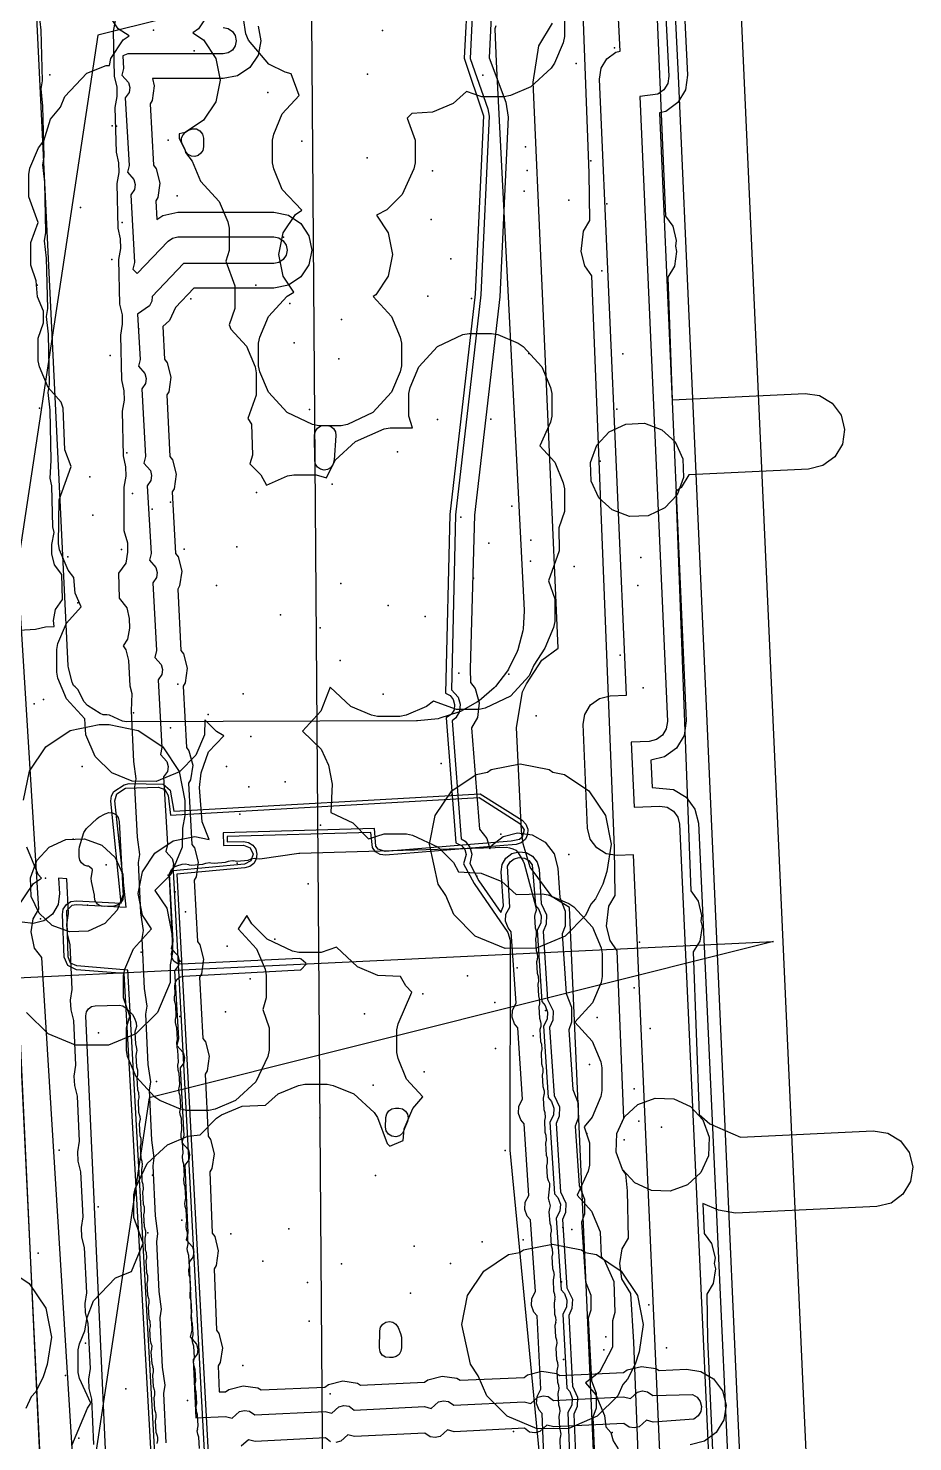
# Model space of a CAD drawing. Header units: metres. Extents: x -3943 to -3664, y 4962 to 6622.
# Drawn here: x -3881.8 to -3835.1, y 6352.6 to 6427.3 of the extents above; entities that cross this region are included whole.
import ezdxf

# ---------------------------------------------------------------- set-up
doc = ezdxf.new("R2010")
doc.units = ezdxf.units.M
for name, color, linetype in [('AI_GREENING_ALLOWED_ZONE', 4, 'Continuous'), ('AI_GREENING_EXCLUSIONS', 1, 'Continuous'), ('AI_GREENING_LAWN', 82, 'Continuous'), ('AI_GREENING_REJECTED', 6, 'Continuous')]:
    doc.layers.add(name, color=color, linetype=linetype)

msp = doc.modelspace()

# ---------------------------------------------------------------- linework, layer by layer
at = {"layer": 'AI_GREENING_ALLOWED_ZONE'}
for points in [[(-3873.671, 6421.106), (-3873.729, 6421.281), (-3873.718, 6421.465), (-3873.642, 6421.632), (-3873.511, 6421.761), (-3873.348, 6421.87), (-3873.149, 6421.948), (-3872.935, 6421.936), (-3872.747, 6421.836), (-3872.617, 6421.666), (-3872.57, 6421.458), (-3872.566, 6420.988), (-3872.599, 6420.807), (-3872.695, 6420.65), (-3872.841, 6420.538), (-3873.018, 6420.487), (-3873.201, 6420.503), (-3873.366, 6420.584), (-3873.491, 6420.72), (-3873.532, 6420.827), (-3873.539, 6420.825), (-3873.578, 6420.934), (-3873.671, 6421.106)], [(-3865.732, 6404.197), (-3865.846, 6404.046), (-3866.009, 6403.948), (-3866.197, 6403.918), (-3866.383, 6403.96), (-3866.539, 6404.068), (-3866.643, 6404.227), (-3866.681, 6404.414), (-3866.691, 6405.779), (-3866.652, 6405.975), (-3866.539, 6406.141), (-3866.37, 6406.249), (-3866.172, 6406.282), (-3866.045, 6406.277), (-3865.852, 6406.23), (-3865.693, 6406.112), (-3865.592, 6405.94), (-3865.566, 6405.743), (-3865.655, 6404.438), (-3865.705, 6404.252), (-3865.732, 6404.197)], [(-3861.96, 6369.078), (-3862.052, 6368.893), (-3862.211, 6368.761), (-3862.41, 6368.705), (-3862.615, 6368.734), (-3862.791, 6368.844), (-3862.907, 6369.015), (-3862.944, 6369.219), (-3862.928, 6369.726), (-3862.886, 6369.912), (-3862.777, 6370.07), (-3862.617, 6370.174), (-3862.429, 6370.211), (-3862.247, 6370.211), (-3862.055, 6370.172), (-3861.892, 6370.063), (-3861.784, 6369.9), (-3861.747, 6369.708), (-3861.786, 6369.516), (-3861.941, 6369.149), (-3861.96, 6369.078)], [(-3862.739, 6357.039), (-3862.943, 6357.068), (-3863.118, 6357.177), (-3863.233, 6357.348), (-3863.271, 6357.55), (-3863.248, 6358.455), (-3863.206, 6358.643), (-3863.096, 6358.802), (-3862.935, 6358.907), (-3862.746, 6358.943), (-3862.557, 6358.905), (-3862.396, 6358.798), (-3862.288, 6358.638), (-3862.15, 6358.312), (-3862.11, 6358.126), (-3862.099, 6357.558), (-3862.131, 6357.372), (-3862.231, 6357.211), (-3862.383, 6357.098), (-3862.567, 6357.05), (-3862.739, 6357.039)]]:
    msp.add_lwpolyline(points, close=True, dxfattribs=at)
at = {"layer": 'AI_GREENING_EXCLUSIONS'}
for points in [[(-3866.98, 6444.138), (-3865.94, 6306.141), (-3865.879, 6304.662), (-3865.599, 6304.278), (-3865.463, 6303.708), (-3865.201, 6297.016), (-3865.281, 6296.474), (-3865.549, 6295.996), (-3865.812, 6295.779), (-3865.849, 6294.142), (-3864.477, 6112.147)], [(-3879.212, 6347.695), (-3881.109, 6378.179), (-3881.493, 6378.662), (-3881.662, 6379.537), (-3881.562, 6380.218), (-3881.268, 6380.735), (-3883.785, 6421.18), (-3884.622, 6422.3), (-3885.051, 6422.6), (-3892.026, 6422.6), (-3892.6, 6422.714), (-3893.087, 6423.039), (-3893.412, 6423.526), (-3893.526, 6424.1), (-3893.412, 6424.674), (-3893.087, 6425.16), (-3892.6, 6425.486), (-3892.026, 6425.6), (-3884.578, 6425.6), (-3883.945, 6425.44), (-3884.323, 6439.566)], [(-3847.964, 6340.885), (-3849.851, 6383.604), (-3850.707, 6383.567), (-3851.285, 6383.656), (-3851.786, 6383.959), (-3852.132, 6384.431), (-3852.271, 6384.999), (-3852.5, 6390.499), (-3852.421, 6391.012), (-3852.118, 6391.513), (-3851.646, 6391.859), (-3851.078, 6391.998), (-3850.222, 6392.036), (-3851.653, 6424.561), (-3851.653, 6424.561), (-3851.564, 6425.139), (-3851.261, 6425.64), (-3850.789, 6425.986), (-3850.556, 6426.043), (-3851.078, 6436.483)], [(-3848.581, 6436.608), (-3847.987, 6424.728), (-3848.044, 6424.341), (-3848.246, 6424.005), (-3848.561, 6423.773), (-3849.511, 6423.654), (-3848.058, 6390.63), (-3848.117, 6390.244), (-3848.32, 6389.91), (-3848.634, 6389.68), (-3849.013, 6389.587), (-3849.969, 6389.545), (-3849.818, 6386.108), (-3848.463, 6386.168), (-3848.077, 6386.109), (-3847.744, 6385.907), (-3847.513, 6385.593), (-3847.42, 6385.215), (-3841.66, 6259.951)], [(-3847.582, 6436.658), (-3846.988, 6424.778), (-3847.103, 6424.003), (-3847.507, 6423.332), (-3848.137, 6422.867), (-3848.472, 6422.785), (-3847.059, 6390.674), (-3847.178, 6389.902), (-3847.582, 6389.235), (-3848.211, 6388.773), (-3848.926, 6388.598), (-3848.863, 6387.151), (-3847.736, 6387.049), (-3847.069, 6386.645), (-3846.608, 6386.017), (-3846.421, 6385.261), (-3840.661, 6259.997)], [(-3849.106, 6339.37), (-3849.829, 6357.856), (-3849.987, 6360.434), (-3850.467, 6361.207), (-3850.569, 6362.019), (-3850.45, 6362.788), (-3850.109, 6363.349), (-3850.163, 6365.849), (-3850.25, 6366.737), (-3850.432, 6366.97), (-3850.773, 6367.887), (-3850.734, 6368.873), (-3850.368, 6369.691), (-3850.703, 6378.533), (-3851.087, 6379.063), (-3851.268, 6379.822), (-3851.157, 6380.888), (-3850.813, 6381.448), (-3850.858, 6383.948), (-3852.044, 6414.182), (-3852.427, 6414.712), (-3852.607, 6415.472), (-3852.607, 6415.472), (-3852.495, 6416.538), (-3852.151, 6417.097), (-3852.194, 6419.597), (-3852.783, 6435.587)], [(-3845.165, 6435.116), (-3878.147, 6426.884), (-3883.202, 6393.477), (-3882.411, 6377.095), (-3890.401, 6376.71), (-3922.364, 6375.167), (-3889.391, 6383.433), (-3884.352, 6416.965), (-3884.352, 6416.965), (-3884.743, 6425.237), (-3885.121, 6433.228)], [(-3848.007, 6435.135), (-3847.487, 6424.746), (-3844.368, 6354.587), (-3839.511, 6249.769)], [(-3844.336, 6431.814), (-3840.872, 6354.744), (-3836.176, 6253.439)], [(-3858.604, 6429.362), (-3858.785, 6425.675), (-3857.774, 6422.626), (-3858.206, 6413.215), (-3859.546, 6401.57), (-3859.771, 6392.142), (-3859.538, 6392.011), (-3859.369, 6391.796), (-3859.296, 6391.533), (-3859.328, 6391.262), (-3859.462, 6391.024), (-3859.743, 6390.837), (-3859.234, 6384.228), (-3858.927, 6384.086), (-3858.758, 6383.871), (-3858.685, 6383.608), (-3858.835, 6383.127), (-3858.268, 6382.074), (-3856.488, 6379.494), (-3856.361, 6379.091), (-3856.378, 6368.001), (-3854.63, 6349.945)], [(-3858.305, 6429.352), (-3858.485, 6425.664), (-3857.536, 6423.006), (-3857.474, 6422.612), (-3857.907, 6413.181), (-3859.246, 6401.562), (-3859.466, 6392.308), (-3859.102, 6391.932), (-3858.996, 6391.556), (-3859.043, 6391.169), (-3859.234, 6390.829), (-3859.43, 6390.675), (-3858.949, 6384.436), (-3858.732, 6384.314), (-3858.491, 6384.007), (-3858.385, 6383.631), (-3858.492, 6383.136), (-3858.01, 6382.227), (-3856.865, 6380.554), (-3856.714, 6380.904), (-3856.835, 6382.698), (-3856.785, 6383.085), (-3856.59, 6383.423), (-3856.281, 6383.661), (-3855.904, 6383.763), (-3855.518, 6383.712), (-3855.179, 6383.518), (-3854.941, 6383.208), (-3854.84, 6382.832), (-3854.722, 6381.025), (-3854.437, 6380.426), (-3854.457, 6379.933), (-3854.621, 6379.552), (-3854.383, 6375.951), (-3854.098, 6375.352), (-3854.117, 6374.859), (-3854.282, 6374.479), (-3854.043, 6370.877), (-3853.758, 6370.279), (-3853.778, 6369.786), (-3853.942, 6369.405), (-3853.703, 6365.804), (-3853.418, 6365.205), (-3853.438, 6364.712), (-3853.602, 6364.332), (-3853.363, 6360.73), (-3853.078, 6360.132), (-3853.098, 6359.639), (-3853.262, 6359.258), (-3853.063, 6355.533), (-3852.799, 6354.955), (-3852.819, 6354.462), (-3853, 6354.055), (-3852.845, 6350.253)], [(-3857.305, 6429.316), (-3857.469, 6425.7), (-3856.598, 6423.354), (-3856.475, 6422.567), (-3856.914, 6413.068), (-3858.246, 6401.533), (-3858.483, 6393.414), (-3858.454, 6392.696), (-3858.21, 6392.385), (-3857.999, 6391.633), (-3858.092, 6390.858), (-3858.399, 6390.313), (-3857.986, 6384.952), (-3857.599, 6384.46), (-3857.444, 6383.906), (-3857.343, 6384.081), (-3856.725, 6384.557), (-3855.971, 6384.76), (-3855.197, 6384.66), (-3854.521, 6384.27), (-3854.045, 6383.652), (-3853.842, 6382.898), (-3853.738, 6381.345), (-3853.457, 6380.624), (-3853.457, 6379.832), (-3853.609, 6379.419), (-3853.398, 6376.272), (-3853.117, 6375.55), (-3853.117, 6374.759), (-3853.269, 6374.346), (-3853.059, 6371.198), (-3852.778, 6370.477), (-3852.778, 6369.685), (-3852.93, 6369.272), (-3852.719, 6366.125), (-3852.438, 6365.403), (-3852.438, 6364.612), (-3852.59, 6364.198), (-3852.379, 6361.051), (-3852.098, 6360.33), (-3852.098, 6359.538), (-3852.25, 6359.125), (-3852.071, 6355.806), (-3851.819, 6355.153), (-3851.819, 6354.361), (-3851.992, 6353.897), (-3851.852, 6350.526)], [(-3879.521, 6352.404), (-3878.696, 6354.371), (-3878.511, 6354.635), (-3879.11, 6355.935), (-3879.175, 6356.258), (-3879.175, 6357.445), (-3879.11, 6357.768), (-3878.824, 6358.45), (-3878.711, 6359.154), (-3878.372, 6360.03), (-3877.211, 6361.251), (-3876.369, 6361.588), (-3875.74, 6363.093), (-3876.234, 6364.442), (-3876.234, 6365.629), (-3876.169, 6365.951), (-3875.538, 6367.298), (-3874.465, 6368.286), (-3873.381, 6368.739), (-3872.734, 6368.804), (-3871.875, 6369.687), (-3871.612, 6369.864), (-3870.528, 6370.317), (-3869.29, 6370.382), (-3868.621, 6370.966), (-3867.537, 6371.419), (-3867.215, 6371.485), (-3866.027, 6371.485), (-3865.705, 6371.419), (-3864.621, 6370.966), (-3863.548, 6369.978), (-3863.37, 6369.715), (-3862.859, 6368.344), (-3862.726, 6368.211), (-3862.021, 6368.506), (-3861.956, 6369.115), (-3861.503, 6370.198), (-3860.975, 6370.812), (-3861.832, 6371.755), (-3862.285, 6372.838), (-3862.35, 6373.161), (-3862.35, 6374.348), (-3862.285, 6374.671), (-3861.562, 6376.351), (-3861.881, 6376.67), (-3862.156, 6377.166), (-3863.349, 6377.231), (-3864.432, 6377.684), (-3865.533, 6378.712), (-3866.348, 6378.441), (-3867.535, 6378.441), (-3867.858, 6378.506), (-3869.205, 6379.137), (-3870.015, 6379.947), (-3870.265, 6380.384), (-3870.731, 6379.686), (-3869.765, 6378.634), (-3869.312, 6377.551), (-3869.247, 6377.228), (-3869.247, 6376.041), (-3869.433, 6375.429), (-3869.096, 6374.459), (-3869.096, 6373.271), (-3869.162, 6372.949), (-3869.792, 6371.602), (-3870.866, 6370.614), (-3871.949, 6370.161), (-3872.272, 6370.096), (-3873.459, 6370.096), (-3873.782, 6370.161), (-3874.865, 6370.614), (-3875.128, 6370.792), (-3876.116, 6371.865), (-3876.569, 6372.949), (-3876.635, 6373.271), (-3876.635, 6374.459), (-3876.448, 6375.07), (-3876.785, 6376.041), (-3876.785, 6377.228), (-3876.72, 6377.551), (-3876.266, 6378.634), (-3875.305, 6379.681), (-3875.791, 6380.41), (-3876.02, 6381.558), (-3875.791, 6382.706), (-3875.141, 6383.679), (-3874.168, 6384.329), (-3873.02, 6384.558), (-3872.269, 6384.408), (-3872.64, 6385.338), (-3872.768, 6387.156), (-3872.688, 6387.932), (-3872.299, 6389.029), (-3871.489, 6389.882), (-3871.879, 6390.112), (-3872.5, 6390.733), (-3872.517, 6389.939), (-3872.97, 6388.856), (-3873.825, 6387.979), (-3875.057, 6387.464), (-3876.326, 6387.481), (-3877.41, 6387.934), (-3878.287, 6388.789), (-3878.785, 6389.939), (-3878.827, 6390.787), (-3879.796, 6391.842), (-3880.249, 6392.925), (-3880.315, 6393.248), (-3880.315, 6394.435), (-3880.249, 6394.758), (-3879.796, 6395.841), (-3879.029, 6396.695), (-3879.332, 6397.42), (-3879.404, 6398.237), (-3879.709, 6398.627), (-3880.162, 6399.711), (-3880.228, 6400.033), (-3880.179, 6402.35), (-3879.548, 6404.11), (-3879.895, 6404.981), (-3879.976, 6407.189), (-3880.077, 6407.509), (-3880.77, 6408.288), (-3881.224, 6409.371), (-3881.289, 6409.693), (-3881.289, 6410.881), (-3881.015, 6411.701), (-3881.018, 6412.314), (-3881.333, 6413.066), (-3881.398, 6413.911), (-3881.678, 6414.749), (-3881.678, 6415.936), (-3881.302, 6417.004), (-3881.302, 6417.004), (-3881.793, 6418.347), (-3881.793, 6419.534), (-3881.728, 6419.857), (-3881.275, 6420.94), (-3880.987, 6421.314), (-3880.651, 6422.45), (-3880.117, 6423.081), (-3879.887, 6423.653), (-3878.727, 6424.875), (-3877.697, 6425.282), (-3877.53, 6425.287), (-3877.455, 6425.665), (-3876.804, 6426.638), (-3876.491, 6426.847), (-3877.062, 6427.228), (-3877.712, 6428.201)], [(-3872.169, 6428.201), (-3872.819, 6427.228), (-3873.132, 6427.019), (-3872.562, 6426.638), (-3871.911, 6425.665), (-3871.683, 6424.517), (-3871.911, 6423.369), (-3872.562, 6422.395), (-3873.535, 6421.745), (-3873.854, 6421.682), (-3873.852, 6421.436), (-3873.559, 6420.9), (-3873.518, 6420.685), (-3873.16, 6420.23), (-3872.722, 6419.184), (-3871.732, 6418.109), (-3871.278, 6417.025), (-3871.213, 6416.703), (-3871.213, 6415.515), (-3871.379, 6414.952), (-3870.904, 6413.65), (-3870.904, 6412.462), (-3871.202, 6411.585), (-3871.115, 6411.369), (-3870.292, 6410.46), (-3869.839, 6409.377), (-3869.774, 6409.054), (-3869.774, 6407.867), (-3870.215, 6406.647), (-3870.035, 6406.342), (-3869.981, 6404.701), (-3870.108, 6404.246), (-3869.536, 6403.675), (-3869.24, 6403.13), (-3868.119, 6403.608), (-3867.797, 6403.673), (-3866.609, 6403.673), (-3866.066, 6403.516), (-3865.608, 6404.449), (-3864.535, 6405.437), (-3863.017, 6406.089), (-3862.694, 6406.154), (-3861.518, 6406.154), (-3861.708, 6406.774), (-3861.708, 6407.962), (-3861.643, 6408.284), (-3861.19, 6409.367), (-3860.202, 6410.441), (-3858.855, 6411.072), (-3858.533, 6411.137), (-3857.345, 6411.137), (-3857.023, 6411.072), (-3855.939, 6410.619), (-3855.676, 6410.441), (-3854.688, 6409.367), (-3854.235, 6408.284), (-3854.17, 6407.962), (-3854.17, 6406.774), (-3854.235, 6406.452), (-3854.798, 6405.205), (-3854.011, 6404.332), (-3853.557, 6403.248), (-3853.492, 6402.926), (-3853.492, 6401.738), (-3853.789, 6400.863), (-3853.783, 6399.65), (-3854.341, 6398.068), (-3854.01, 6397.11), (-3854.01, 6395.922), (-3854.075, 6395.6), (-3854.529, 6394.517), (-3855.112, 6393.616), (-3855.352, 6393.043), (-3856.34, 6391.969), (-3857.686, 6391.339), (-3858.009, 6391.273), (-3859.196, 6391.273), (-3860.409, 6391.711), (-3860.777, 6391.429), (-3861.86, 6390.976), (-3862.183, 6390.911), (-3863.37, 6390.911), (-3863.693, 6390.976), (-3864.776, 6391.429), (-3865.874, 6392.454), (-3866.365, 6391.186), (-3867.339, 6390.126), (-3866.341, 6389.182), (-3865.955, 6388.326), (-3865.773, 6387.336), (-3865.838, 6385.836), (-3864.679, 6385.283), (-3863.842, 6384.433), (-3863.026, 6384.704), (-3861.839, 6384.704), (-3861.517, 6384.639), (-3860.17, 6384.008), (-3859.36, 6383.198), (-3859.085, 6382.702), (-3857.892, 6382.636), (-3856.808, 6382.183), (-3856.043, 6381.503), (-3854.673, 6381.54), (-3854.351, 6381.475), (-3853.267, 6381.022), (-3853.004, 6380.844), (-3852.016, 6379.771), (-3851.563, 6378.687), (-3851.498, 6378.365), (-3851.498, 6377.177), (-3851.563, 6376.855), (-3852.016, 6375.772), (-3852.951, 6374.751), (-3852.033, 6373.747), (-3851.58, 6372.664), (-3851.515, 6372.341), (-3851.515, 6371.154), (-3851.58, 6370.831), (-3852.033, 6369.748), (-3852.461, 6369.234), (-3852.178, 6368.391), (-3852.178, 6367.204), (-3852.243, 6366.881), (-3852.821, 6365.613), (-3852.069, 6364.774), (-3851.616, 6363.691), (-3851.55, 6362.38), (-3851.397, 6362.204), (-3850.888, 6361.066), (-3850.834, 6359.425), (-3850.959, 6358.974), (-3850.954, 6357.592), (-3851.637, 6356.267), (-3852.378, 6355.699), (-3851.833, 6355.068), (-3851.379, 6353.985), (-3851.314, 6353.379), (-3851.04, 6353.088), (-3850.919, 6352.643), (-3850.656, 6352.215)], [(-3853.496, 6428.003), (-3853.496, 6426.815), (-3853.562, 6426.493), (-3854.015, 6425.409), (-3854.192, 6425.146), (-3855.266, 6424.158), (-3856.349, 6423.705), (-3856.672, 6423.64), (-3857.859, 6423.64), (-3858.664, 6423.907), (-3859.382, 6423.274), (-3860.466, 6422.821), (-3861.554, 6422.756), (-3861.8, 6422.51), (-3861.38, 6421.337), (-3861.38, 6420.15), (-3861.445, 6419.828), (-3862.075, 6418.481), (-3862.886, 6417.671), (-3863.43, 6417.376), (-3862.812, 6416.451), (-3862.584, 6415.303), (-3862.812, 6414.155), (-3863.463, 6413.182), (-3863.605, 6413.087), (-3862.629, 6412.026), (-3862.176, 6410.943), (-3862.111, 6410.62), (-3862.111, 6409.433), (-3862.176, 6409.11), (-3862.629, 6408.027), (-3863.617, 6406.953), (-3864.964, 6406.322), (-3865.286, 6406.257), (-3866.474, 6406.257), (-3866.796, 6406.322), (-3868.143, 6406.953), (-3869.131, 6408.027), (-3869.584, 6409.11), (-3869.649, 6409.433), (-3869.649, 6410.62), (-3869.584, 6410.943), (-3869.131, 6412.026), (-3868.143, 6413.1), (-3867.793, 6413.313), (-3868.356, 6414.155), (-3868.584, 6415.303), (-3868.356, 6416.451), (-3867.705, 6417.425), (-3867.375, 6417.646), (-3868.399, 6418.744), (-3868.853, 6419.828), (-3868.918, 6420.15), (-3868.918, 6421.337), (-3868.853, 6421.66), (-3868.399, 6422.743), (-3867.517, 6423.712), (-3867.93, 6424.845), (-3868.257, 6424.93), (-3869.105, 6425.36), (-3870.183, 6426.628), (-3870.33, 6426.954), (-3870.566, 6428.584)], [(-3884.038, 6395.36), (-3881.432, 6395.508), (-3880.9, 6395.643), (-3880.442, 6395.659), (-3880.485, 6395.978), (-3880.385, 6396.554), (-3880.011, 6397.09), (-3880.042, 6398.4), (-3880.44, 6398.918), (-3880.568, 6399.489), (-3880.58, 6399.989), (-3880.448, 6400.614), (-3880.517, 6400.923), (-3880.568, 6403.079), (-3880.662, 6403.5), (-3880.6, 6404.425), (-3880.662, 6407.09), (-3880.768, 6408.012), (-3880.694, 6408.437), (-3880.757, 6411.102), (-3880.863, 6412.023), (-3880.788, 6412.448), (-3880.851, 6415.113), (-3880.957, 6416.034), (-3880.883, 6416.46), (-3880.945, 6419.124), (-3881.051, 6420.046), (-3880.977, 6420.471), (-3881.04, 6423.136), (-3881.145, 6424.057), (-3881.071, 6424.482), (-3881.134, 6427.147), (-3881.24, 6428.068)], [(-3877.229, 6427.662), (-3877.331, 6427.084), (-3877.276, 6424.724), (-3877.147, 6424.151), (-3877.135, 6423.651), (-3877.237, 6423.072), (-3877.181, 6420.713), (-3877.052, 6420.14), (-3877.04, 6419.64), (-3877.142, 6419.061), (-3877.087, 6416.702), (-3876.958, 6416.128), (-3876.946, 6415.628), (-3877.048, 6415.05), (-3876.993, 6412.69), (-3876.864, 6412.117), (-3876.852, 6411.617), (-3876.954, 6411.038), (-3876.898, 6408.679), (-3876.769, 6408.106), (-3876.758, 6407.606), (-3876.86, 6407.027), (-3876.804, 6404.667), (-3876.675, 6404.094), (-3876.663, 6403.594), (-3876.765, 6403.016), (-3876.766, 6400.736), (-3876.581, 6400.083), (-3876.569, 6399.583), (-3876.67, 6399.006), (-3877.043, 6398.47), (-3877.012, 6397.161), (-3876.614, 6396.643), (-3876.487, 6396.071), (-3876.475, 6395.572), (-3876.575, 6394.995), (-3876.808, 6394.629), (-3876.659, 6394.428), (-3876.518, 6393.86), (-3876.454, 6392.524), (-3876.351, 6392.113), (-3876.39, 6391.194), (-3876.263, 6388.525), (-3876.136, 6387.611), (-3876.199, 6387.188), (-3876.072, 6384.526), (-3875.945, 6383.609), (-3876.008, 6383.183), (-3875.882, 6380.527), (-3875.753, 6379.607), (-3875.817, 6379.177), (-3875.691, 6376.528), (-3875.561, 6375.605), (-3875.626, 6375.172), (-3875.5, 6372.529), (-3875.37, 6371.602), (-3875.435, 6371.166), (-3875.309, 6368.53), (-3875.178, 6367.6), (-3875.244, 6367.161), (-3875.119, 6364.531), (-3874.987, 6363.598), (-3875.053, 6363.155), (-3874.928, 6360.532), (-3874.795, 6359.596), (-3874.862, 6359.149), (-3874.737, 6356.533), (-3874.604, 6355.593), (-3874.671, 6355.144), (-3874.547, 6352.534)], [(-3869.681, 6427.363), (-3869.529, 6426.598), (-3869.681, 6425.832), (-3870.115, 6425.183), (-3870.764, 6424.75), (-3871.529, 6424.598), (-3875.262, 6424.598), (-3875.161, 6424.207), (-3875.269, 6423.434), (-3875.373, 6423.259), (-3875.202, 6420.018), (-3875.066, 6419.838), (-3874.871, 6419.082), (-3874.98, 6418.31), (-3875.083, 6418.135), (-3875.027, 6417.152), (-3874.715, 6417.37), (-3873.925, 6417.533), (-3868.843, 6417.533), (-3868.078, 6417.381), (-3867.429, 6416.947), (-3866.995, 6416.298), (-3866.843, 6415.533), (-3866.995, 6414.768), (-3867.429, 6414.119), (-3868.078, 6413.685), (-3868.843, 6413.533), (-3873.064, 6413.533), (-3874.04, 6412.503), (-3874.361, 6411.823), (-3874.709, 6411.507), (-3874.623, 6409.769), (-3874.487, 6409.589), (-3874.292, 6408.833), (-3874.401, 6408.06), (-3874.504, 6407.886), (-3874.333, 6404.644), (-3874.198, 6404.464), (-3874.002, 6403.709), (-3874.111, 6402.936), (-3874.214, 6402.761), (-3874.044, 6399.52), (-3873.908, 6399.34), (-3873.713, 6398.584), (-3873.822, 6397.811), (-3873.925, 6397.637), (-3873.754, 6394.395), (-3873.619, 6394.215), (-3873.423, 6393.46), (-3873.532, 6392.687), (-3873.635, 6392.512), (-3873.464, 6389.271), (-3873.329, 6389.091), (-3873.134, 6388.335), (-3873.243, 6387.562), (-3873.346, 6387.388), (-3873.175, 6384.146), (-3873.039, 6383.966), (-3872.844, 6383.211), (-3872.953, 6382.438), (-3873.056, 6382.263), (-3872.885, 6379.022), (-3872.75, 6378.842), (-3872.555, 6378.086), (-3872.663, 6377.313), (-3872.767, 6377.139), (-3872.596, 6373.897), (-3872.46, 6373.717), (-3872.265, 6372.962), (-3872.374, 6372.189), (-3872.477, 6372.014), (-3872.317, 6368.744), (-3872.184, 6368.562), (-3871.999, 6367.804), (-3872.119, 6367.033), (-3872.225, 6366.86), (-3872.099, 6363.616), (-3871.966, 6363.434), (-3871.782, 6362.676), (-3871.901, 6361.905), (-3872.007, 6361.732), (-3871.881, 6358.488), (-3871.748, 6358.306), (-3871.564, 6357.548), (-3871.683, 6356.777), (-3871.789, 6356.604), (-3871.73, 6355.224), (-3871.402, 6355.227), (-3871.221, 6355.361), (-3870.464, 6355.551), (-3869.692, 6355.436), (-3869.518, 6355.332), (-3866.145, 6355.484), (-3865.964, 6355.618), (-3865.207, 6355.807), (-3864.435, 6355.692), (-3864.261, 6355.588), (-3860.887, 6355.74), (-3860.706, 6355.874), (-3859.949, 6356.064), (-3859.177, 6355.949), (-3859.003, 6355.844), (-3855.63, 6355.996), (-3855.449, 6356.131), (-3854.692, 6356.32), (-3853.92, 6356.205), (-3853.746, 6356.101), (-3850.373, 6356.253), (-3850.192, 6356.387), (-3849.435, 6356.576), (-3848.663, 6356.462), (-3848.489, 6356.357), (-3847.058, 6356.427), (-3846.286, 6356.312), (-3845.617, 6355.911), (-3845.152, 6355.284), (-3844.963, 6354.527), (-3845.078, 6353.755), (-3845.479, 6353.086), (-3846.106, 6352.621), (-3846.863, 6352.432)], [(-3848.301, 6273.156), (-3851.182, 6333.152), (-3851.46, 6334.267), (-3851.48, 6334.684), (-3851.712, 6339.88), (-3851.488, 6341.346), (-3853.232, 6380.815), (-3854.149, 6381.378), (-3855.304, 6382.951), (-3855.67, 6384.171), (-3855.768, 6384.846), (-3856.024, 6390.328), (-3855.711, 6392.208), (-3855.501, 6392.622), (-3855.501, 6392.622), (-3854.699, 6393.876), (-3853.835, 6394.511), (-3855.15, 6424.407), (-3854.854, 6426.335), (-3854.134, 6427.522)], [(-3848.591, 6427.736), (-3848.157, 6417.332), (-3847.77, 6416.799), (-3847.588, 6416.04), (-3847.636, 6415.738), (-3847.569, 6415.459), (-3847.689, 6414.689), (-3848.038, 6414.117), (-3847.799, 6407.631), (-3840.789, 6407.965), (-3840.017, 6407.85), (-3839.348, 6407.448), (-3838.884, 6406.82), (-3838.696, 6406.063), (-3838.812, 6405.291), (-3839.214, 6404.623), (-3839.841, 6404.159), (-3840.598, 6403.97), (-3846.935, 6403.668), (-3847.329, 6403.007), (-3847.619, 6402.788), (-3846.82, 6381.686), (-3846.432, 6381.154), (-3846.249, 6380.395), (-3846.297, 6380.093), (-3846.229, 6379.815), (-3846.349, 6379.044), (-3846.698, 6378.471), (-3846.372, 6369.876), (-3845.814, 6369.379), (-3844.197, 6368.678), (-3837.193, 6369.012), (-3836.421, 6368.897), (-3835.752, 6368.495), (-3835.288, 6367.867), (-3835.1, 6367.11), (-3835.215, 6366.338), (-3835.618, 6365.67), (-3836.245, 6365.206), (-3837.002, 6365.017), (-3844.47, 6364.661), (-3845.361, 6364.823), (-3846.182, 6365.179), (-3846.116, 6363.603), (-3845.726, 6363.072), (-3845.54, 6362.314), (-3845.587, 6362.012), (-3845.518, 6361.734), (-3845.635, 6360.962), (-3845.981, 6360.388), (-3845.932, 6358.019), (-3845.114, 6339.624)], [(-3871.529, 6427.298), (-3871.261, 6427.244), (-3871.034, 6427.093), (-3870.882, 6426.865), (-3870.829, 6426.598), (-3870.882, 6426.33), (-3871.034, 6426.103), (-3871.261, 6425.951), (-3871.529, 6425.898), (-3876.567, 6425.898), (-3876.818, 6425.805), (-3876.78, 6425.132), (-3876.869, 6424.775), (-3876.527, 6424.398), (-3876.459, 6424.133), (-3876.497, 6423.863), (-3876.693, 6423.584), (-3876.491, 6420.007), (-3876.58, 6419.651), (-3876.237, 6419.273), (-3876.169, 6419.009), (-3876.207, 6418.738), (-3876.403, 6418.46), (-3876.201, 6414.883), (-3876.29, 6414.526), (-3876.06, 6414.298), (-3874.433, 6416.014), (-3874.201, 6416.176), (-3873.925, 6416.233), (-3868.843, 6416.233), (-3868.575, 6416.18), (-3868.348, 6416.028), (-3868.197, 6415.801), (-3868.143, 6415.533), (-3868.197, 6415.265), (-3868.348, 6415.038), (-3868.575, 6414.886), (-3868.843, 6414.833), (-3873.624, 6414.833), (-3875.278, 6413.087), (-3875.29, 6412.843), (-3875.406, 6412.596), (-3876.047, 6412.149), (-3875.912, 6409.758), (-3876.001, 6409.402), (-3875.658, 6409.024), (-3875.59, 6408.76), (-3875.628, 6408.489), (-3875.824, 6408.211), (-3875.622, 6404.634), (-3875.711, 6404.277), (-3875.369, 6403.9), (-3875.3, 6403.635), (-3875.338, 6403.365), (-3875.535, 6403.086), (-3875.333, 6399.509), (-3875.422, 6399.153), (-3875.079, 6398.775), (-3875.011, 6398.511), (-3875.049, 6398.24), (-3875.245, 6397.962), (-3875.043, 6394.385), (-3875.132, 6394.028), (-3874.79, 6393.651), (-3874.721, 6393.386), (-3874.759, 6393.116), (-3874.956, 6392.837), (-3874.754, 6389.26), (-3874.842, 6388.904), (-3874.5, 6388.526), (-3874.432, 6388.262), (-3874.47, 6387.991), (-3874.666, 6387.713), (-3874.464, 6384.136), (-3874.553, 6383.779), (-3874.21, 6383.402), (-3874.142, 6383.137), (-3874.18, 6382.867), (-3874.377, 6382.588), (-3874.174, 6379.011), (-3874.263, 6378.655), (-3873.921, 6378.277), (-3873.853, 6378.013), (-3873.891, 6377.742), (-3874.087, 6377.464), (-3873.885, 6373.887), (-3873.974, 6373.53), (-3873.631, 6373.153), (-3873.563, 6372.888), (-3873.601, 6372.618), (-3873.797, 6372.339), (-3873.606, 6368.752), (-3873.7, 6368.396), (-3873.363, 6368.014), (-3873.298, 6367.749), (-3873.34, 6367.479), (-3873.54, 6367.203), (-3873.388, 6363.624), (-3873.482, 6363.268), (-3873.145, 6362.886), (-3873.08, 6362.621), (-3873.122, 6362.351), (-3873.322, 6362.075), (-3873.17, 6358.496), (-3873.264, 6358.14), (-3872.927, 6357.758), (-3872.862, 6357.493), (-3872.904, 6357.223), (-3873.105, 6356.947), (-3872.973, 6353.861), (-3871.401, 6353.938), (-3871.045, 6353.846), (-3870.665, 6354.186), (-3870.4, 6354.252), (-3870.13, 6354.212), (-3869.853, 6354.014), (-3866.144, 6354.195), (-3865.788, 6354.103), (-3865.408, 6354.442), (-3865.143, 6354.509), (-3864.873, 6354.468), (-3864.596, 6354.27), (-3860.887, 6354.451), (-3860.531, 6354.359), (-3860.151, 6354.699), (-3859.886, 6354.765), (-3859.616, 6354.725), (-3859.339, 6354.526), (-3855.63, 6354.707), (-3855.274, 6354.616), (-3854.894, 6354.955), (-3854.629, 6355.021), (-3854.359, 6354.981), (-3854.081, 6354.783), (-3850.372, 6354.964), (-3850.016, 6354.872), (-3849.636, 6355.212), (-3849.371, 6355.278), (-3849.101, 6355.238), (-3848.824, 6355.039), (-3846.724, 6355.088), (-3846.49, 6354.948), (-3846.328, 6354.728), (-3846.261, 6354.463), (-3846.301, 6354.193), (-3846.442, 6353.959), (-3846.661, 6353.796), (-3848.806, 6353.638), (-3849.162, 6353.73), (-3849.542, 6353.391), (-3849.807, 6353.324), (-3850.077, 6353.365), (-3850.354, 6353.563), (-3854.063, 6353.382), (-3854.419, 6353.474), (-3854.799, 6353.134), (-3855.064, 6353.068), (-3855.334, 6353.108), (-3855.611, 6353.307), (-3859.32, 6353.126), (-3859.676, 6353.217), (-3860.056, 6352.878), (-3860.321, 6352.812), (-3860.591, 6352.852), (-3860.869, 6353.05), (-3864.578, 6352.869), (-3864.934, 6352.961), (-3865.314, 6352.621), (-3865.579, 6352.555)], [(-3882.065, 6386.477), (-3881.76, 6388.008), (-3880.893, 6389.305), (-3879.596, 6390.172), (-3878.065, 6390.477), (-3877.543, 6390.472), (-3876.012, 6390.167), (-3874.715, 6389.3), (-3873.847, 6388.003), (-3873.543, 6386.472), (-3873.543, 6385.666), (-3873.674, 6385.007), (-3873.69, 6384.004), (-3874.294, 6382.56), (-3875.124, 6381.709), (-3874.502, 6380.779), (-3874.198, 6379.248), (-3874.198, 6378.442), (-3874.329, 6377.783), (-3874.329, 6376.858), (-3874.992, 6375.272), (-3876.136, 6374.149), (-3877.581, 6373.545), (-3879.319, 6373.545), (-3880.764, 6374.149), (-3881.908, 6375.272)], [(-3874.77, 6341.882), (-3876.744, 6377.322), (-3879.276, 6377.529), (-3879.724, 6377.742), (-3879.919, 6378.198), (-3880.013, 6380.443), (-3880.013, 6380.443), (-3879.966, 6380.729), (-3879.806, 6380.972), (-3879.562, 6381.129), (-3879.274, 6381.173), (-3876.903, 6381.039), (-3877.448, 6386.433), (-3877.422, 6386.706), (-3877.293, 6386.948), (-3876.759, 6387.302), (-3876.484, 6387.361), (-3874.689, 6387.33), (-3874.315, 6387.004), (-3874.125, 6385.895), (-3857.953, 6386.823), (-3855.737, 6385.421), (-3855.537, 6385.221), (-3855.432, 6384.957), (-3855.441, 6384.673), (-3855.562, 6384.417), (-3855.774, 6384.229), (-3856.044, 6384.141), (-3862.949, 6383.573), (-3863.229, 6383.607), (-3863.473, 6383.749), (-3863.641, 6383.976), (-3863.721, 6384.782), (-3871.318, 6384.565), (-3871.31, 6384.29), (-3870.445, 6384.3), (-3870.183, 6384.252), (-3869.958, 6384.11), (-3869.802, 6383.895), (-3869.738, 6383.636), (-3869.775, 6383.373), (-3869.908, 6383.142), (-3870.117, 6382.978), (-3870.372, 6382.903), (-3873.962, 6382.568), (-3871.743, 6341.229)], [(-3874.571, 6341.893), (-3876.552, 6377.507), (-3879.26, 6377.728), (-3879.58, 6377.88), (-3879.719, 6378.206), (-3879.779, 6380.656), (-3879.779, 6380.656), (-3879.491, 6380.942), (-3879.286, 6380.973), (-3876.654, 6380.826), (-3877.249, 6386.453), (-3877.138, 6386.821), (-3876.679, 6387.119), (-3874.936, 6387.173), (-3874.603, 6387.05), (-3874.436, 6386.738), (-3874.299, 6385.685), (-3858.004, 6386.63), (-3855.847, 6385.254), (-3855.629, 6384.923), (-3855.722, 6384.537), (-3855.874, 6384.403), (-3856.303, 6384.313), (-3862.965, 6383.772), (-3863.34, 6383.898), (-3863.459, 6384.06), (-3863.526, 6384.987), (-3871.523, 6384.759), (-3871.504, 6384.088), (-3870.443, 6384.1), (-3870.095, 6383.964), (-3869.938, 6383.626), (-3870.059, 6383.273), (-3870.391, 6383.102), (-3874.172, 6382.75), (-3871.943, 6341.219)], [(-3882.416, 6380.784), (-3881.548, 6382.081), (-3881.123, 6382.366), (-3881.296, 6382.56), (-3881.9, 6384.004)], [(-3854.516, 6350.096), (-3854.681, 6354.084), (-3854.84, 6354.268), (-3854.965, 6354.618), (-3854.946, 6354.993), (-3854.735, 6355.376), (-3854.943, 6359.243), (-3855.119, 6359.445), (-3855.245, 6359.795), (-3855.225, 6360.17), (-3855.031, 6360.537), (-3855.283, 6364.317), (-3855.459, 6364.519), (-3855.585, 6364.869), (-3855.565, 6365.243), (-3855.37, 6365.611), (-3855.623, 6369.39), (-3855.799, 6369.592), (-3855.924, 6369.942), (-3855.905, 6370.317), (-3855.71, 6370.684), (-3855.963, 6374.464), (-3856.139, 6374.666), (-3856.264, 6375.016), (-3856.244, 6375.39), (-3856.05, 6375.758), (-3856.302, 6379.537), (-3856.478, 6379.739), (-3856.604, 6380.09), (-3856.584, 6380.464), (-3856.39, 6380.831), (-3856.501, 6382.989), (-3856.365, 6383.226), (-3856.148, 6383.392), (-3855.884, 6383.463), (-3855.614, 6383.428), (-3855.377, 6383.292), (-3855.21, 6383.075), (-3855.033, 6380.919), (-3854.857, 6380.717), (-3854.732, 6380.367), (-3854.751, 6379.992), (-3854.946, 6379.625), (-3854.693, 6375.845), (-3854.517, 6375.643), (-3854.392, 6375.293), (-3854.411, 6374.919), (-3854.606, 6374.551), (-3854.353, 6370.772), (-3854.177, 6370.57), (-3854.052, 6370.22), (-3854.072, 6369.845), (-3854.266, 6369.478), (-3854.014, 6365.698), (-3853.838, 6365.496), (-3853.712, 6365.146), (-3853.732, 6364.772), (-3853.926, 6364.404), (-3853.674, 6360.624), (-3853.498, 6360.423), (-3853.372, 6360.072), (-3853.392, 6359.698), (-3853.587, 6359.331), (-3853.377, 6355.43), (-3853.218, 6355.246), (-3853.093, 6354.896), (-3853.113, 6354.521), (-3853.323, 6354.138), (-3853.158, 6350.15)], [(-3878.348, 6352.457), (-3878.462, 6354.853), (-3878.599, 6355.402), (-3878.623, 6355.902), (-3878.539, 6356.463), (-3878.653, 6358.852), (-3878.791, 6359.404), (-3878.815, 6359.904), (-3878.73, 6360.468), (-3878.844, 6362.851), (-3878.982, 6363.407), (-3879.006, 6363.906), (-3878.921, 6364.474), (-3879.035, 6366.85), (-3879.174, 6367.409), (-3879.198, 6367.908), (-3879.112, 6368.479), (-3879.225, 6370.849), (-3879.365, 6371.411), (-3879.389, 6371.911), (-3879.303, 6372.485), (-3879.416, 6374.848), (-3879.557, 6375.413), (-3879.581, 6375.913), (-3879.494, 6376.49), (-3879.607, 6378.848), (-3879.748, 6379.416), (-3879.772, 6379.915), (-3879.685, 6380.495), (-3879.773, 6382.329), (-3880.215, 6382.359), (-3880.163, 6381.557), (-3880.241, 6380.977), (-3880.534, 6380.471), (-3880.999, 6380.115), (-3881.565, 6379.965), (-3882.145, 6380.042)], [(-3883.06, 6361.818), (-3881.763, 6360.95), (-3880.895, 6359.653), (-3880.591, 6358.122), (-3880.812, 6356.681), (-3881.024, 6356.026), (-3881.417, 6355.236), (-3881.666, 6354.969), (-3881.938, 6354.356)], [(-3865.849, 6352.595), (-3866.126, 6352.794), (-3869.835, 6352.613), (-3870.191, 6352.705), (-3870.571, 6352.365)]]:
    msp.add_lwpolyline(points, dxfattribs=at)
for points in [[(-3848.351, 6406.049), (-3847.652, 6405.402), (-3847.243, 6404.52), (-3847.204, 6403.534), (-3847.545, 6402.617), (-3848.192, 6401.918), (-3849.074, 6401.509), (-3850.06, 6401.47), (-3850.977, 6401.811), (-3851.676, 6402.458), (-3852.085, 6403.34), (-3852.124, 6404.326), (-3851.783, 6405.243), (-3851.136, 6405.942), (-3850.254, 6406.351), (-3849.268, 6406.39), (-3848.351, 6406.049)], [(-3855.834, 6388.404), (-3854.303, 6388.099), (-3854.104, 6387.966), (-3853.501, 6387.846), (-3852.203, 6386.979), (-3851.336, 6385.682), (-3851.032, 6384.151), (-3851.253, 6382.71), (-3851.465, 6382.055), (-3851.857, 6381.265), (-3852.109, 6380.994), (-3852.38, 6380.387), (-3853.46, 6379.307), (-3854.968, 6378.66), (-3856.629, 6378.644), (-3858.215, 6379.307), (-3859.339, 6380.451), (-3859.758, 6381.453), (-3860.16, 6382.055), (-3860.622, 6384.151), (-3860.317, 6385.682), (-3859.45, 6386.979), (-3858.152, 6387.846), (-3857.569, 6387.962), (-3857.364, 6388.099), (-3855.834, 6388.404)], [(-3878.843, 6384.448), (-3877.926, 6384.107), (-3877.227, 6383.459), (-3876.817, 6382.578), (-3876.778, 6381.592), (-3877.119, 6380.675), (-3877.767, 6379.976), (-3878.648, 6379.567), (-3879.634, 6379.527), (-3880.551, 6379.869), (-3881.25, 6380.516), (-3881.66, 6381.397), (-3881.699, 6382.384), (-3881.357, 6383.3), (-3880.71, 6384), (-3879.829, 6384.409), (-3878.843, 6384.448)], [(-3874.42, 6377.481), (-3842.457, 6379.024), (-3875.43, 6370.758), (-3880.482, 6337.142), (-3882.411, 6377.095), (-3874.42, 6377.481)], [(-3882.271, 6374.124), (-3880.397, 6334.168), (-3888.388, 6333.793), (-3920.353, 6332.294), (-3887.369, 6340.515), (-3882.271, 6374.124)], [(-3848.709, 6370.743), (-3847.723, 6370.704), (-3846.841, 6370.295), (-3846.194, 6369.596), (-3845.853, 6368.679), (-3845.892, 6367.693), (-3846.301, 6366.811), (-3847, 6366.164), (-3847.917, 6365.823), (-3848.903, 6365.862), (-3849.785, 6366.271), (-3850.432, 6366.97), (-3850.773, 6367.887), (-3850.734, 6368.873), (-3850.325, 6369.755), (-3849.626, 6370.402), (-3848.709, 6370.743)], [(-3856.453, 6362.479), (-3855.871, 6362.595), (-3855.665, 6362.732), (-3854.135, 6363.036), (-3852.604, 6362.732), (-3852.405, 6362.599), (-3851.802, 6362.479), (-3850.504, 6361.612), (-3849.637, 6360.314), (-3849.333, 6358.783), (-3849.554, 6357.342), (-3849.766, 6356.687), (-3850.158, 6355.898), (-3850.41, 6355.627), (-3850.681, 6355.02), (-3851.761, 6353.939), (-3853.269, 6353.292), (-3854.93, 6353.276), (-3856.516, 6353.939), (-3857.597, 6355.02), (-3858.059, 6356.085), (-3858.461, 6356.687), (-3858.923, 6358.783), (-3858.618, 6360.314), (-3857.751, 6361.612), (-3856.453, 6362.479)]]:
    msp.add_lwpolyline(points, close=True, dxfattribs=at)
at = {"layer": 'AI_GREENING_LAWN'}
for points in [[(-3857.128, 6427.382), (-3857.165, 6427.226), (-3857.102, 6425.488), (-3857.102, 6425.484), (-3855.626, 6396.518), (-3855.626, 6396.465), (-3855.678, 6395.53), (-3855.694, 6395.43), (-3855.957, 6394.427), (-3855.992, 6394.333), (-3856.449, 6393.402), (-3856.502, 6393.317), (-3857.143, 6392.487), (-3857.212, 6392.414), (-3858.007, 6391.73), (-3858.089, 6391.672), (-3858.994, 6391.166), (-3859.086, 6391.126), (-3860.074, 6390.809), (-3860.172, 6390.788), (-3861.254, 6390.67), (-3861.306, 6390.667), (-3876.636, 6390.613), (-3876.847, 6390.658), (-3877.532, 6390.973), (-3877.669, 6390.993), (-3877.68, 6390.991), (-3877.857, 6390.997), (-3878.02, 6391.064), (-3878.683, 6391.487), (-3878.857, 6391.676), (-3879.199, 6392.326), (-3879.337, 6392.47), (-3879.42, 6392.544), (-3879.506, 6392.724), (-3879.692, 6393.476), (-3879.706, 6393.572), (-3881.595, 6432.593)], [(-3872.775, 6352.232), (-3872.809, 6352.834), (-3872.862, 6352.991), (-3872.888, 6353.179), (-3872.869, 6353.254), (-3872.876, 6353.255), (-3872.841, 6353.434), (-3872.875, 6354.037), (-3872.927, 6354.188), (-3872.942, 6354.456), (-3872.907, 6354.613), (-3872.942, 6355.239), (-3872.993, 6355.391), (-3873.008, 6355.659), (-3872.973, 6355.815), (-3873.005, 6356.418), (-3873.059, 6356.592), (-3873.057, 6356.593), (-3873.078, 6356.644), (-3873.087, 6356.808), (-3873.072, 6356.861), (-3873.074, 6356.862), (-3873.04, 6357.041), (-3873.074, 6357.643), (-3873.127, 6357.8), (-3873.153, 6357.988), (-3873.134, 6358.063), (-3873.141, 6358.064), (-3873.106, 6358.243), (-3873.14, 6358.846), (-3873.193, 6359.002), (-3873.219, 6359.19), (-3873.2, 6359.265), (-3873.207, 6359.266), (-3873.172, 6359.446), (-3873.207, 6360.048), (-3873.258, 6360.2), (-3873.273, 6360.467), (-3873.238, 6360.624), (-3873.273, 6361.25), (-3873.324, 6361.402), (-3873.339, 6361.67), (-3873.304, 6361.826), (-3873.336, 6362.429), (-3873.391, 6362.604), (-3873.388, 6362.604), (-3873.409, 6362.656), (-3873.418, 6362.819), (-3873.403, 6362.873), (-3873.405, 6362.873), (-3873.371, 6363.052), (-3873.405, 6363.655), (-3873.458, 6363.811), (-3873.484, 6364), (-3873.465, 6364.074), (-3873.472, 6364.075), (-3873.437, 6364.255), (-3873.471, 6364.857), (-3873.524, 6365.014), (-3873.55, 6365.202), (-3873.531, 6365.276), (-3873.538, 6365.278), (-3873.503, 6365.457), (-3873.538, 6366.059), (-3873.589, 6366.211), (-3873.604, 6366.479), (-3873.57, 6366.636), (-3873.604, 6367.261), (-3873.655, 6367.414), (-3873.67, 6367.681), (-3873.636, 6367.838), (-3873.668, 6368.44), (-3873.722, 6368.615), (-3873.719, 6368.616), (-3873.74, 6368.667), (-3873.748, 6368.831), (-3873.733, 6368.883), (-3873.736, 6368.883), (-3873.701, 6369.062), (-3873.732, 6369.665), (-3873.784, 6369.822), (-3873.809, 6370.01), (-3873.79, 6370.084), (-3873.796, 6370.086), (-3873.76, 6370.265), (-3873.791, 6370.867), (-3873.843, 6371.024), (-3873.868, 6371.213), (-3873.849, 6371.287), (-3873.855, 6371.288), (-3873.82, 6371.467), (-3873.85, 6372.07), (-3873.901, 6372.222), (-3873.914, 6372.49), (-3873.879, 6372.647), (-3873.91, 6373.272), (-3873.96, 6373.425), (-3873.973, 6373.693), (-3873.938, 6373.849), (-3873.966, 6374.452), (-3874.02, 6374.627), (-3874.013, 6374.629), (-3874.04, 6374.701), (-3874.034, 6374.891), (-3873.997, 6375.052), (-3874.026, 6375.654), (-3874.079, 6375.829), (-3874.072, 6375.831), (-3874.099, 6375.903), (-3874.093, 6376.093), (-3874.056, 6376.254), (-3874.076, 6376.672), (-3874.047, 6376.865), (-3873.947, 6377.032), (-3873.791, 6377.148), (-3873.603, 6377.195), (-3867.463, 6377.516), (-3867.418, 6377.528), (-3867.381, 6377.555), (-3867.162, 6377.797), (-3867.14, 6377.833), (-3867.165, 6377.866), (-3867.406, 6378.085), (-3867.446, 6378.109), (-3867.446, 6378.109), (-3867.492, 6378.116), (-3873.735, 6377.815), (-3873.953, 6377.853), (-3874.133, 6377.982), (-3874.24, 6378.177), (-3874.242, 6378.184), (-3874.259, 6378.362), (-3874.212, 6378.535), (-3874.198, 6378.565), (-3874.175, 6378.683), (-3874.359, 6382.436), (-3874.343, 6382.589), (-3874.322, 6382.667), (-3874.25, 6382.823), (-3874.129, 6382.946), (-3873.973, 6383.02), (-3873.686, 6383.1), (-3873.52, 6383.117), (-3873.358, 6383.078), (-3873.314, 6383.06), (-3873.195, 6383.042), (-3872.595, 6383.099), (-3872.44, 6383.158), (-3872.253, 6383.191), (-3872.178, 6383.175), (-3872.177, 6383.181), (-3871.996, 6383.153), (-3871.396, 6383.211), (-3871.241, 6383.27), (-3871.054, 6383.302), (-3870.979, 6383.286), (-3870.978, 6383.293), (-3870.797, 6383.265), (-3870.197, 6383.322), (-3870.042, 6383.381), (-3869.855, 6383.414), (-3869.792, 6383.401), (-3869.791, 6383.406), (-3869.593, 6383.381), (-3867.533, 6383.679), (-3867.476, 6383.684), (-3856.556, 6383.994), (-3856.396, 6383.973), (-3856.222, 6383.919), (-3856.059, 6383.834), (-3855.938, 6383.695), (-3855.68, 6383.258), (-3855.628, 6383.134), (-3855.009, 6380.839), (-3854.994, 6380.664), (-3855.041, 6380.494), (-3855.057, 6380.461), (-3855.08, 6380.342), (-3855.05, 6379.742), (-3854.999, 6379.59), (-3854.986, 6379.322), (-3855.022, 6379.166), (-3854.992, 6378.542), (-3854.939, 6378.385), (-3854.915, 6378.196), (-3854.934, 6378.122), (-3854.928, 6378.121), (-3854.964, 6377.942), (-3854.933, 6377.341), (-3854.883, 6377.189), (-3854.87, 6376.922), (-3854.905, 6376.765), (-3854.875, 6376.141), (-3854.825, 6375.989), (-3854.812, 6375.721), (-3854.847, 6375.565), (-3854.819, 6374.964), (-3854.767, 6374.789), (-3854.773, 6374.788), (-3854.746, 6374.716), (-3854.752, 6374.526), (-3854.789, 6374.364), (-3854.759, 6373.741), (-3854.708, 6373.588), (-3854.696, 6373.32), (-3854.731, 6373.164), (-3854.703, 6372.564), (-3854.65, 6372.389), (-3854.656, 6372.387), (-3854.63, 6372.315), (-3854.636, 6372.125), (-3854.673, 6371.964), (-3854.645, 6371.363), (-3854.592, 6371.188), (-3854.594, 6371.188), (-3854.574, 6371.136), (-3854.566, 6370.973), (-3854.581, 6370.919), (-3854.579, 6370.919), (-3854.615, 6370.74), (-3854.584, 6370.139), (-3854.534, 6369.987), (-3854.521, 6369.72), (-3854.556, 6369.563), (-3854.526, 6368.939), (-3854.476, 6368.787), (-3854.463, 6368.519), (-3854.498, 6368.363), (-3854.468, 6367.739), (-3854.417, 6367.586), (-3854.405, 6367.319), (-3854.44, 6367.162), (-3854.412, 6366.562), (-3854.377, 6366.447), (-3854.349, 6366.4), (-3854.29, 6366.251), (-3854.281, 6366.09), (-3854.348, 6365.453), (-3854.326, 6365.323), (-3854.298, 6365.264), (-3854.25, 6365.054), (-3854.28, 6364.914), (-3854.313, 6364.734), (-3854.272, 6364.134), (-3854.219, 6363.983), (-3854.202, 6363.715), (-3854.235, 6363.558), (-3854.194, 6362.935), (-3854.141, 6362.784), (-3854.124, 6362.514), (-3854.157, 6362.36), (-3854.123, 6361.741), (-3854.072, 6361.588), (-3854.048, 6361.398), (-3854.068, 6361.322), (-3854.061, 6361.321), (-3854.098, 6361.142), (-3854.071, 6360.541), (-3854.02, 6360.384), (-3853.997, 6360.196), (-3854.016, 6360.122), (-3854.01, 6360.12), (-3854.047, 6359.941), (-3854.02, 6359.341), (-3853.969, 6359.184), (-3853.946, 6358.995), (-3853.966, 6358.921), (-3853.959, 6358.92), (-3853.996, 6358.741), (-3853.97, 6358.14), (-3853.918, 6357.983), (-3853.895, 6357.794), (-3853.915, 6357.72), (-3853.908, 6357.719), (-3853.945, 6357.54), (-3853.919, 6356.94), (-3853.868, 6356.782), (-3853.844, 6356.594), (-3853.864, 6356.52), (-3853.858, 6356.518), (-3853.895, 6356.339), (-3853.868, 6355.739), (-3853.817, 6355.582), (-3853.794, 6355.393), (-3853.813, 6355.319), (-3853.807, 6355.318), (-3853.844, 6355.139), (-3853.817, 6354.538), (-3853.766, 6354.381), (-3853.743, 6354.192), (-3853.762, 6354.118), (-3853.756, 6354.117), (-3853.793, 6353.938), (-3853.766, 6353.338), (-3853.715, 6353.18), (-3853.692, 6352.992), (-3853.712, 6352.918), (-3853.705, 6352.916), (-3853.742, 6352.737), (-3853.715, 6352.137)], [(-3876.965, 6335.131), (-3878.771, 6375.1), (-3878.741, 6375.295), (-3878.637, 6375.463), (-3878.477, 6375.578), (-3878.285, 6375.623), (-3877.018, 6375.658), (-3876.814, 6375.621), (-3876.643, 6375.505), (-3876.319, 6375.167), (-3876.2, 6374.961), (-3876.127, 6374.714), (-3876.109, 6374.534), (-3876.156, 6374.358), (-3876.169, 6374.331), (-3876.192, 6374.212), (-3876.162, 6373.605), (-3876.11, 6373.448), (-3876.085, 6373.26), (-3876.105, 6373.185), (-3876.098, 6373.184), (-3876.134, 6373.005), (-3876.103, 6372.397), (-3876.053, 6372.245), (-3876.04, 6371.977), (-3876.075, 6371.821), (-3876.045, 6371.19), (-3875.994, 6371.037), (-3875.982, 6370.769), (-3876.017, 6370.613), (-3875.989, 6370.006), (-3875.936, 6369.831), (-3875.936, 6369.831), (-3875.938, 6369.83), (-3875.918, 6369.778), (-3875.91, 6369.615), (-3875.925, 6369.562), (-3875.923, 6369.561), (-3875.959, 6369.382), (-3875.928, 6368.774), (-3875.878, 6368.622), (-3875.865, 6368.354), (-3875.9, 6368.198), (-3875.869, 6367.567), (-3875.817, 6367.409), (-3875.793, 6367.221), (-3875.812, 6367.147), (-3875.806, 6367.146), (-3875.842, 6366.967), (-3875.811, 6366.359), (-3875.761, 6366.207), (-3875.748, 6365.939), (-3875.783, 6365.782), (-3875.753, 6365.152), (-3875.702, 6364.999), (-3875.689, 6364.731), (-3875.725, 6364.575), (-3875.697, 6363.967), (-3875.644, 6363.792), (-3875.646, 6363.792), (-3875.626, 6363.74), (-3875.618, 6363.577), (-3875.633, 6363.523), (-3875.631, 6363.523), (-3875.666, 6363.344), (-3875.636, 6362.736), (-3875.585, 6362.584), (-3875.572, 6362.316), (-3875.608, 6362.159), (-3875.577, 6361.529), (-3875.527, 6361.376), (-3875.514, 6361.108), (-3875.549, 6360.952), (-3875.521, 6360.345), (-3875.468, 6360.169), (-3875.473, 6360.167), (-3875.446, 6360.096), (-3875.45, 6359.908), (-3875.486, 6359.74), (-3875.447, 6359.11), (-3875.394, 6358.958), (-3875.378, 6358.69), (-3875.411, 6358.534), (-3875.374, 6357.926), (-3875.319, 6357.752), (-3875.325, 6357.75), (-3875.298, 6357.679), (-3875.301, 6357.489), (-3875.335, 6357.327), (-3875.298, 6356.72), (-3875.243, 6356.546), (-3875.249, 6356.544), (-3875.222, 6356.472), (-3875.225, 6356.282), (-3875.26, 6356.12), (-3875.223, 6355.513), (-3875.168, 6355.339), (-3875.174, 6355.337), (-3875.146, 6355.265), (-3875.15, 6355.075), (-3875.184, 6354.914), (-3875.147, 6354.306), (-3875.092, 6354.132), (-3875.098, 6354.13), (-3875.071, 6354.059), (-3875.074, 6353.869), (-3875.109, 6353.707), (-3875.072, 6353.1), (-3875.016, 6352.926), (-3875.023, 6352.924), (-3874.995, 6352.852), (-3874.999, 6352.662), (-3875.033, 6352.5)]]:
    msp.add_lwpolyline(points, dxfattribs=at)
msp.add_lwpolyline([(-3877.569, 6385.833), (-3877.366, 6385.816), (-3877.187, 6385.72), (-3877.061, 6385.56), (-3877.009, 6385.363), (-3876.798, 6381.437), (-3876.826, 6381.243), (-3876.927, 6381.075), (-3876.946, 6381.053), (-3877.103, 6380.937), (-3877.292, 6380.889), (-3877.801, 6380.864), (-3877.998, 6380.894), (-3878.167, 6380.998), (-3878.283, 6381.16), (-3878.326, 6381.355), (-3878.328, 6381.469), (-3878.483, 6382.179), (-3878.488, 6382.367), (-3878.422, 6382.769), (-3878.422, 6382.808), (-3878.447, 6382.838), (-3878.591, 6382.966), (-3878.63, 6382.989), (-3878.704, 6383.001), (-3878.87, 6383.058), (-3879.007, 6383.169), (-3879.096, 6383.321), (-3879.127, 6383.494), (-3879.127, 6383.88), (-3879.105, 6384.027), (-3878.879, 6384.768), (-3878.74, 6384.989), (-3878.172, 6385.514), (-3878.085, 6385.578), (-3877.761, 6385.768), (-3877.569, 6385.833)], close=True, dxfattribs=at)
at = {"layer": 'AI_GREENING_REJECTED'}
for p in [(-3875.21, 6427.15), (-3863.1, 6427.13), (-3873.05, 6426.07), (-3850.85, 6426.23), (-3852.87, 6425.4), (-3880.67, 6424.8), (-3863.9, 6424.83), (-3857.8, 6424.77), (-3869.16, 6423.86), (-3877.39, 6422.1), (-3877.16, 6422.09), (-3874.42, 6421.34), (-3867.36, 6421.3), (-3855.55, 6421), (-3863.91, 6420.42), (-3852.1, 6420.26), (-3860.47, 6419.73), (-3855.46, 6419.75), (-3873.95, 6418.41), (-3855.63, 6418.65), (-3879.06, 6417.78), (-3853.27, 6418.17), (-3851.25, 6417.98), (-3876.85, 6417), (-3860.54, 6417.15), (-3868.34, 6416.22), (-3877.4, 6415.05), (-3859.5, 6415.07), (-3851.52, 6414.44), (-3881.34, 6413.68), (-3869.8, 6413.69), (-3873.23, 6412.96), (-3868.01, 6412.72), (-3860.71, 6413.1), (-3858.4, 6412.99), (-3865.28, 6411.88), (-3875.97, 6411.38), (-3867.78, 6410.64), (-3877.5, 6409.97), (-3865.41, 6409.8), (-3855.38, 6410.07), (-3850.41, 6410.05), (-3881.23, 6407.19), (-3866.96, 6407.11), (-3860.21, 6406.59), (-3857.39, 6406.6), (-3850.73, 6407.13), (-3876.62, 6404.83), (-3862.32, 6404.89), (-3851.61, 6404.39), (-3878.57, 6403.57), (-3869.77, 6402.73), (-3865.77, 6403.17), (-3876.31, 6402.68), (-3874.3, 6402.23), (-3856.28, 6402.01), (-3878.41, 6401.53), (-3875.28, 6401.86), (-3858.97, 6401.43), (-3876.89, 6399.73), (-3873.59, 6399.74), (-3870.8, 6399.86), (-3857.49, 6400.05), (-3855.28, 6400.21), (-3879.72, 6399.34), (-3855.29, 6399.11), (-3849.47, 6399.3), (-3852.99, 6398.83), (-3871.87, 6397.83), (-3865.3, 6397.92), (-3858.3, 6398.21), (-3849.62, 6397.82), (-3879.2, 6396.91), (-3862.81, 6396.76), (-3868.5, 6396.27), (-3860.86, 6396.19), (-3866.4, 6395.59), (-3865.35, 6393.86), (-3850.56, 6394.14), (-3859.07, 6393.2), (-3856.43, 6393.14), (-3873.91, 6392.61), (-3849.33, 6392.42), (-3881.51, 6391.57), (-3881.02, 6391.8), (-3870.47, 6392.1), (-3863.07, 6392.08), (-3876.26, 6391.1), (-3872.31, 6391), (-3854.99, 6390.93), (-3874.31, 6390.31), (-3870.07, 6389.84), (-3878.97, 6388.26), (-3871.34, 6388.26), (-3860, 6388.42), (-3870.17, 6387.18), (-3868.25, 6387.45), (-3859.46, 6386.74), (-3870.65, 6385.74), (-3866.38, 6385.17), (-3879.44, 6384.42), (-3856.86, 6384.68), (-3853.26, 6383.62), (-3877.7, 6383.07), (-3870.78, 6383.15), (-3880.9, 6382.37), (-3874.42, 6382.52), (-3867.03, 6382.06), (-3858.12, 6382.47), (-3874.05, 6381.65), (-3878.69, 6380.93), (-3873.52, 6380.58), (-3881.17, 6380.21), (-3868.79, 6379.15), (-3849.54, 6378.98), (-3875.85, 6378.45), (-3871.31, 6378.77), (-3873.8, 6377.98), (-3856, 6377.63), (-3870.1, 6377.04), (-3858.62, 6377.2), (-3849.81, 6376.57), (-3860.97, 6376.26), (-3871.4, 6375.31), (-3864.05, 6375.19), (-3857.18, 6375.8), (-3854.49, 6375.37), (-3873.82, 6375.05), (-3851.77, 6375.01), (-3848.96, 6374.43), (-3878.11, 6374.19), (-3855.15, 6374.03), (-3857.14, 6373.37), (-3860.91, 6372.14), (-3852.17, 6372.53), (-3875.04, 6371.63), (-3863.6, 6371.43), (-3849.82, 6371.23), (-3866.42, 6369.7), (-3849.56, 6369.53), (-3848.37, 6369.22), (-3852.31, 6368.88), (-3850.34, 6368.55), (-3880.19, 6368), (-3856.62, 6367.98), (-3875.25, 6366.68), (-3863.48, 6366.66), (-3878.12, 6365.01), (-3875.72, 6364.18), (-3873.7, 6364.3), (-3853.58, 6363.92), (-3875.5, 6363.63), (-3871.11, 6363.58), (-3868.05, 6363.85), (-3857.84, 6363.15), (-3855.67, 6363.26), (-3853.1, 6363.81), (-3881.29, 6362.56), (-3861.44, 6362.93), (-3869.42, 6362.13), (-3865.28, 6362), (-3859.51, 6362.01), (-3867.07, 6361), (-3853.65, 6361.04), (-3861.62, 6360.44), (-3849.04, 6359.83), (-3866.98, 6358.96), (-3851.31, 6358.13), (-3878.79, 6357.81), (-3851.42, 6357.45), (-3848.1, 6357.55), (-3870.49, 6356.62), (-3853.55, 6356.94), (-3879.85, 6356.09), (-3876.67, 6355.39), (-3865.88, 6355.13), (-3873.41, 6354.77), (-3879.15, 6352.78), (-3856.19, 6353.14), (-3850.97, 6353.08)]:
    msp.add_point(p, dxfattribs=at)

doc.saveas('drawing.dxf')
